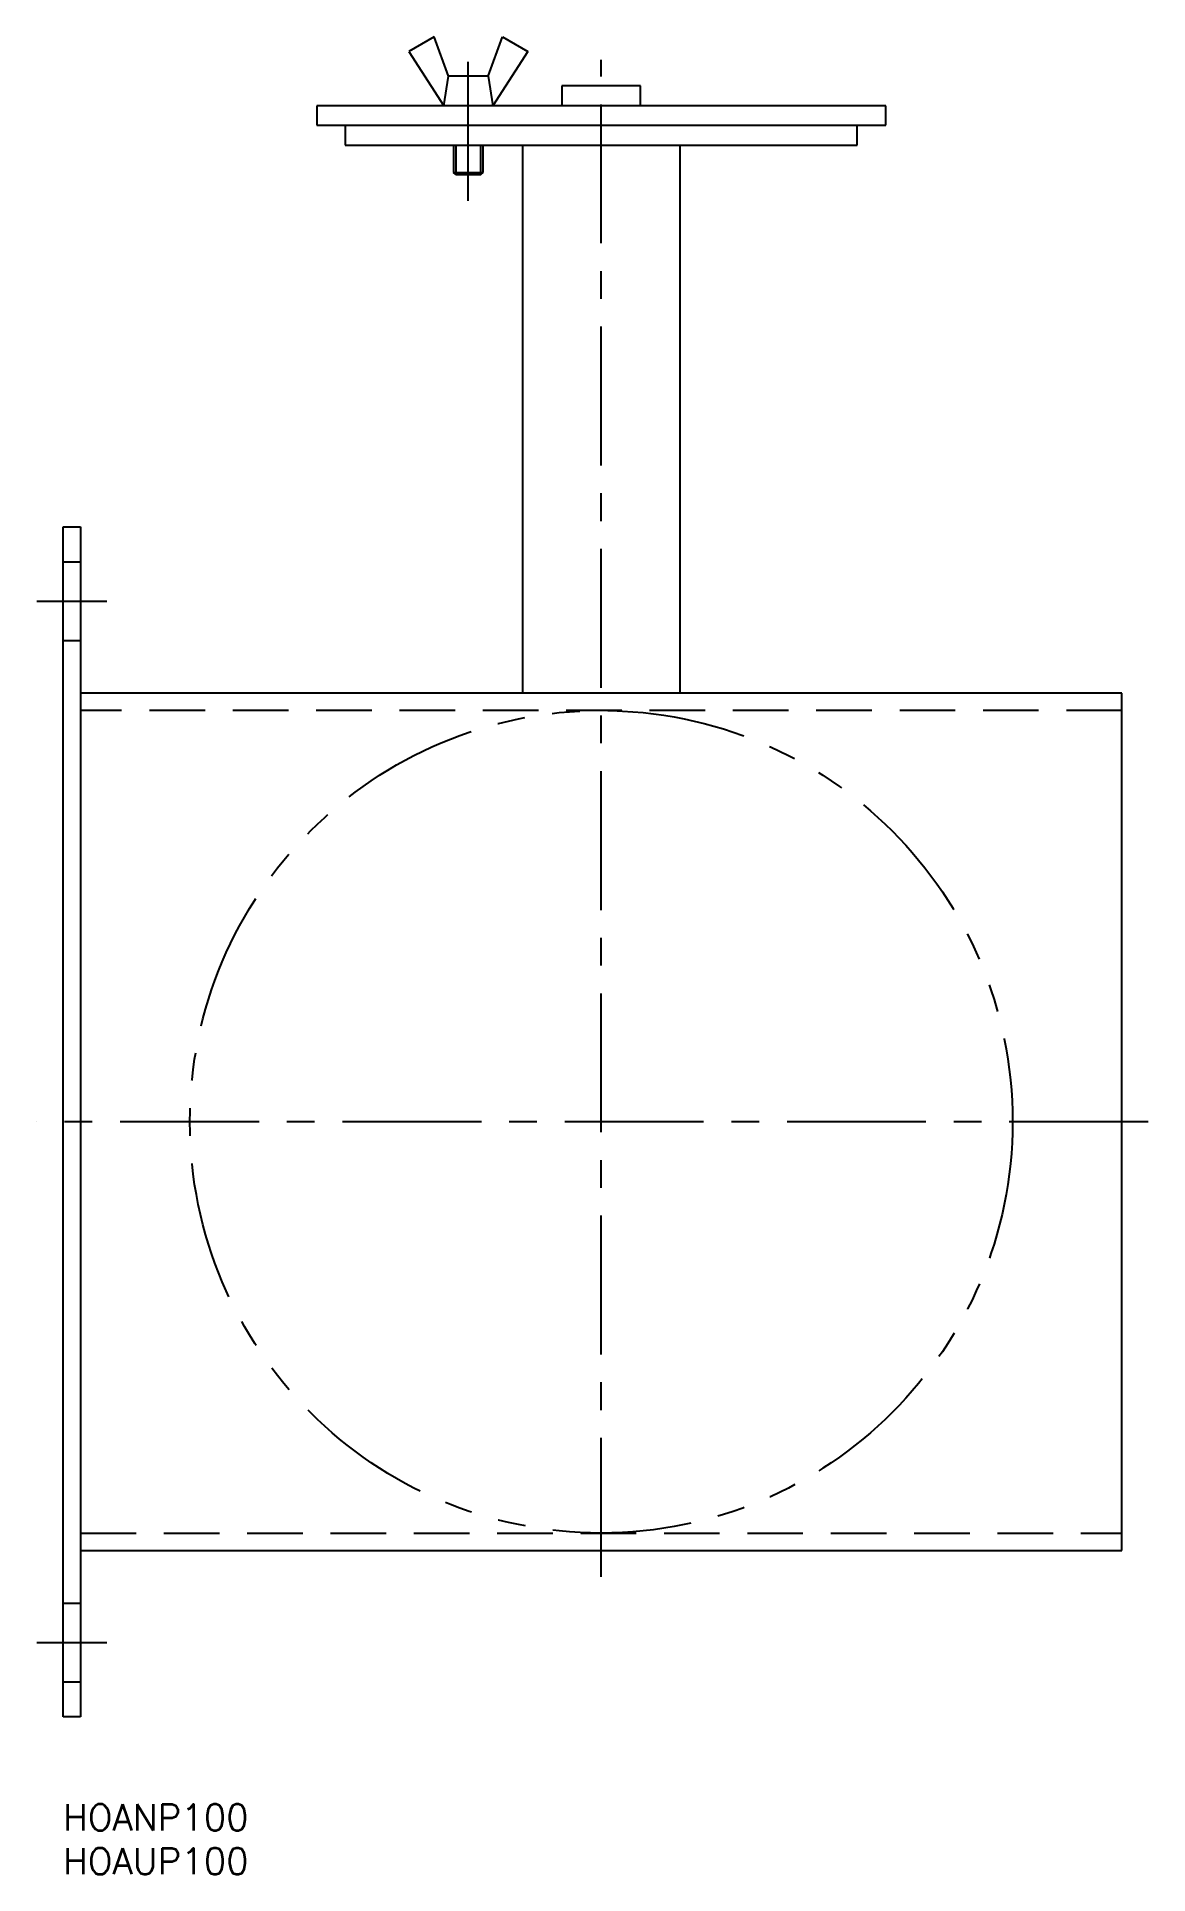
# Model space of a CAD drawing. Extents: x -3 to 124, y -8 to 202.
import ezdxf

# ---------------------------------------------------------------- set-up
doc = ezdxf.new("R2010")
doc.units = 0
doc.header["$LTSCALE"] = 0.5
for name, pattern in [('CENTER', [50.8, 31.75, -6.35, 6.35, -6.35]), ('DASHED', [19.05, 12.7, -6.35]), ('PHANTOM', [63.5, 31.75, -6.35, 6.35, -6.35, 6.35, -6.35])]:
    doc.linetypes.add(name, pattern=pattern)
for name, color, linetype in [('MSM_CENTER', 1, 'CENTER'), ('MSM_CONTINUOUS', 7, 'CONTINUOUS'), ('MSM_DASHED', 4, 'DASHED'), ('MSM_IMAGINARY', 6, 'PHANTOM'), ('MSM_NARROW', 5, 'CONTINUOUS'), ('MSM_PART_NUMBER', 7, 'CONTINUOUS')]:
    doc.layers.add(name, color=color, linetype=linetype)
doc.styles.get("Standard").update_dxf_attribs({"font": 'txt.shx', "height": 3, "bigfont": 'bigfont.shx'})

# ---------------------------------------------------------------- blocks, each defined once
blk = doc.blocks.new('*U2')
at = {"layer": 'MSM_PART_NUMBER'}
blk.add_text('HOANP100', height=3, dxfattribs=at).set_placement((0, -3))
blk = doc.blocks.new('*U3')
at = {"layer": 'MSM_PART_NUMBER'}
blk.add_text('HOAUP100', height=3, dxfattribs=at).set_placement((0, -8))

msp = doc.modelspace()

# ---------------------------------------------------------------- linework, layer by layer
at = {"layer": 'MSM_CENTER'}
for p, q in [((46.31, 183.25), (46.31, 200.5)), ((61.5, 26), (61.5, 199.38)), ((-3, 137.5), (5, 137.5)), ((124, 78), (-3, 78)), ((-3, 18.5), (5, 18.5))]:
    msp.add_line(p, q, dxfattribs=at)
at = {"layer": 'MSM_CONTINUOUS'}
for p, q in [((42.42, 202), (39.5, 200.31)), ((44.06, 197.5), (42.42, 202)), ((48.56, 197.5), (50.2, 202)), ((50.2, 202), (53.12, 200.31)), ((39.5, 200.31), (43.5, 194.12)), ((53.12, 200.31), (49.13, 194.12)), ((43.5, 194.12), (44.06, 197.5)), ((48.56, 197.5), (44.06, 197.5)), ((48.56, 197.5), (49.13, 194.12)), ((66, 196.38), (57, 196.38)), ((57, 196.38), (57, 194.12)), ((66, 194.12), (66, 196.38)), ((94, 194.12), (29, 194.12)), ((29, 194.12), (29, 191.88)), ((94, 191.88), (94, 194.12)), ((29, 191.88), (94, 191.88)), ((32.25, 191.88), (32.25, 189.62)), ((90.75, 189.62), (90.75, 191.88)), ((32.25, 189.62), (90.75, 189.62)), ((44.63, 189.62), (44.63, 186.5)), ((48, 186.5), (48, 189.62)), ((52.5, 189.62), (52.5, 127)), ((70.5, 127), (70.5, 189.62)), ((44.88, 186.25), (44.63, 186.5)), ((44.63, 186.5), (48, 186.5)), ((44.88, 186.25), (47.75, 186.25)), ((47.75, 186.25), (48, 186.5)), ((0, 10), (0, 146)), ((0, 146), (2, 146)), ((2, 146), (2, 10)), ((121, 127), (2, 127)), ((121, 29), (121, 127)), ((2, 29), (121, 29)), ((2, 10), (0, 10))]:
    msp.add_line(p, q, dxfattribs=at)
at = {"layer": 'MSM_DASHED'}
for p, q in [((0, 142), (2, 142)), ((0, 133), (2, 133)), ((121, 125), (2, 125)), ((2, 31), (121, 31)), ((0, 23), (2, 23)), ((0, 14), (2, 14))]:
    msp.add_line(p, q, dxfattribs=at)
at = {"layer": 'MSM_IMAGINARY'}
msp.add_circle((61.5, 78), 47, dxfattribs=at)
at = {"layer": 'MSM_NARROW'}
for p, q in [((44.88, 189.62), (44.88, 186.25)), ((47.75, 186.25), (47.75, 189.62))]:
    msp.add_line(p, q, dxfattribs=at)

# ---------------------------------------------------------------- block references
at = {"layer": 'MSM_CONTINUOUS'}
for name in ['*U2', '*U3']:
    msp.add_blockref(name, (0, 0), dxfattribs=at)

doc.saveas('drawing.dxf')
